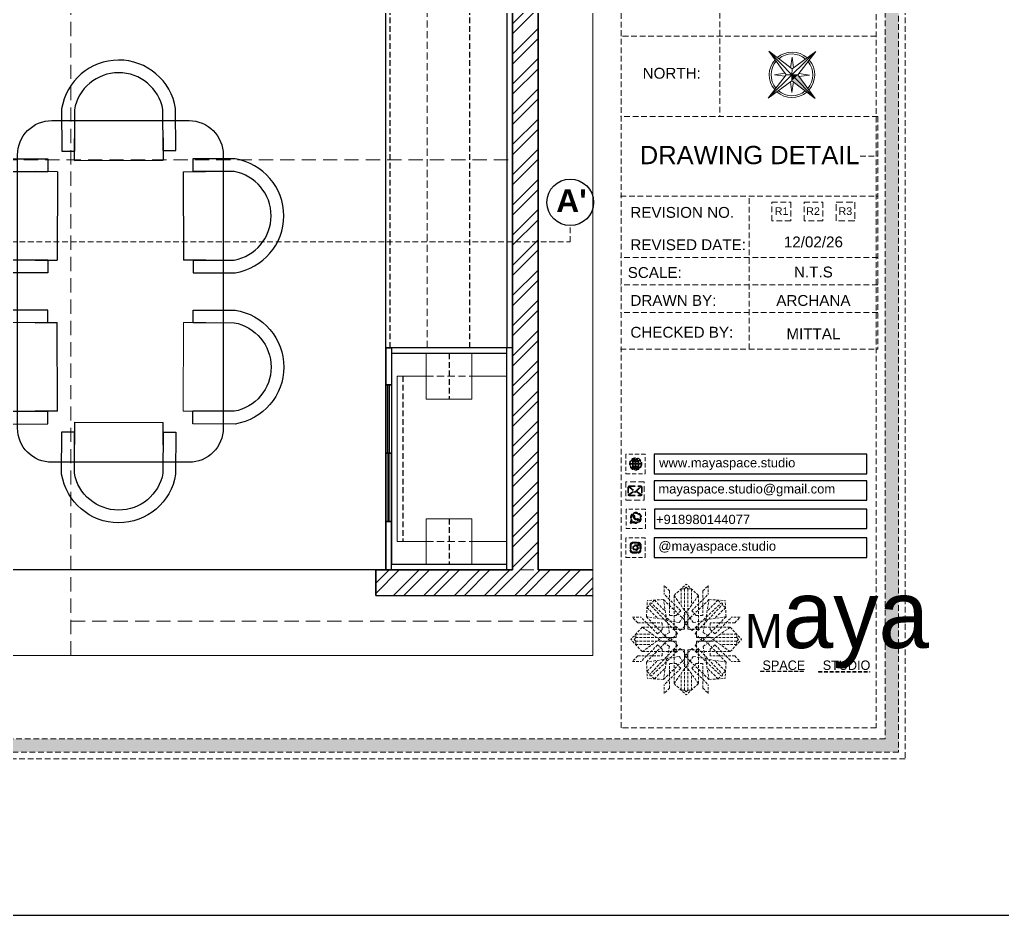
# Model space of a CAD drawing. Header units: millimetres. Extents: x 56222 to 3066687, y -650199 to -121287.
# Drawn here: x 140465.6 to 140638.1, y -185767.3 to -185610 of the extents above; entities that cross this region are included whole.
import ezdxf
from ezdxf.enums import TextEntityAlignment as Align

# ---------------------------------------------------------------- set-up
doc = ezdxf.new("R2010")
doc.units = ezdxf.units.MM
doc.header["$MEASUREMENT"] = 0
for name, pattern in [('DASHED', [0.75, 0.5, -0.25]), ('DASHED2', [0.375, 0.25, -0.125]), ('DASHEDX2', [1.5, 1, -0.5]), ('HIDDEN', [0.375, 0.25, -0.125])]:
    doc.linetypes.add(name, pattern=pattern)
doc.layers.add('AR HATCH-7', color=7, linetype='Continuous')
doc.layers.add('str coll', color=6, linetype='Continuous')
for name, color, linetype, lineweight in [('DIM.', 250, 'Continuous', 13), ('Dimension', 10, 'DASHEDX2', 20), ('el', 7, 'Continuous', 20), ('FALSE CEILING', 6, 'Continuous', 30), ('FIRST FLOOR ( DW_RAIL )', 7, 'Continuous', 9), ('FURNITURE', 32, 'Continuous', 9), ('furniture dimensions', 1, 'DASHED', 0), ('FURNITURE-1', 252, 'Continuous', 13), ('GROUND FLOOR', 7, 'Continuous', 9), ('Labelling', 1, 'Continuous', 25), ('NAME PLATE', 7, 'Continuous', 25), ('title block', 7, 'Continuous', 9), ('XX~SLAB ( BEAM )~ ( DIM )', 7, 'Continuous', 9)]:
    doc.layers.add(name, color=color, linetype=linetype, lineweight=lineweight)
doc.layers.add('hatch', color=250, linetype='Continuous', lineweight=9, transparency=0.5)
doc.styles.add('Arial', font='arial.ttf')
doc.styles.get("Standard").update_dxf_attribs({"font": 'arial.ttf', "height": 6})
pattern_1 = [(45, (254.66, -1505.271), (-2.65165043, 2.65165043), []), (45, (256.4277, -1505.271), (-2.65165043, 2.65165043), [])]

# ---------------------------------------------------------------- blocks, each defined once
blk = doc.blocks.new('FSFSF')
at = {"color": 42, "lineweight": 5, "true_color": 0xe0ac11}
for p, q in [((28600.03, 143.51), (28600.03, 140.16)), ((28602.15, 141.41), (28600.03, 143.51)), ((28602.15, 141.41), (28602.15, 131.95)), ((28603.86, 139.69), (28608.58, 144.08)), ((28607.9, 142.22), (28606.58, 142.22)), ((28606.58, 142.22), (28606.58, 135.84)), ((28607.9, 142.22), (28608.58, 142.85)), ((28607.9, 142.22), (28607.9, 126.58)), ((28613.31, 139.69), (28608.58, 144.08)), ((28609.27, 142.22), (28608.59, 142.85)), ((28609.27, 142.22), (28609.27, 126.58)), ((28609.27, 142.22), (28610.59, 142.22)), ((28610.59, 142.22), (28610.59, 135.84)), ((28615.02, 141.41), (28617.14, 143.51)), ((28615.02, 141.41), (28615.02, 131.95)), ((28617.14, 143.51), (28617.14, 140.16)), ((28593.19, 131.45), (28593.54, 137.71)), ((28599.8, 138.06), (28593.54, 137.71)), ((28596.24, 137.86), (28595.12, 136.69)), ((28596.24, 137.86), (28600.47, 133.65)), ((28601.03, 130), (28599.8, 138.06)), ((28599.8, 138.05), (28608.58, 129.56)), ((28606.47, 133.76), (28600.03, 140.16)), ((28603.86, 126.58), (28603.86, 139.69)), ((28603.86, 139.69), (28608.58, 133.02)), ((28613.31, 139.69), (28608.59, 133.02)), ((28617.37, 138.05), (28608.59, 129.56)), ((28610.7, 133.76), (28617.14, 140.16)), ((28613.31, 126.58), (28613.31, 139.69)), ((28616.14, 130), (28617.37, 138.06)), ((28620.93, 137.86), (28616.7, 133.65)), ((28617.37, 138.06), (28623.63, 137.71)), ((28620.93, 137.86), (28622.05, 136.69)), ((28624, 131.45), (28623.65, 137.71)), ((28593.39, 135), (28594.56, 136.12)), ((28593.39, 135), (28597.6, 130.78)), ((28595.12, 136.69), (28594.53, 136.69)), ((28594.56, 136.12), (28594.56, 136.71)), ((28605.17, 124.98), (28594.56, 136.12)), ((28606.27, 126.08), (28595.12, 136.69)), ((28606.47, 133.76), (28604.75, 131.95)), ((28610.7, 133.76), (28612.42, 131.95)), ((28610.9, 126.08), (28622.05, 136.69)), ((28612.02, 124.98), (28622.62, 136.12)), ((28623.8, 135), (28619.59, 130.78)), ((28622.05, 136.69), (28622.64, 136.69)), ((28622.62, 136.12), (28622.62, 136.71)), ((28623.8, 135), (28622.62, 136.12)), ((28587.73, 131.22), (28591.08, 131.22)), ((28589.84, 129.1), (28587.73, 131.22)), ((28597.49, 124.78), (28591.08, 131.22)), ((28593.19, 131.45), (28601.69, 122.67)), ((28601.25, 130.22), (28593.19, 131.45)), ((28605.86, 129.18), (28601.03, 130)), ((28602.07, 125.39), (28601.25, 130.22)), ((28604.75, 131.95), (28602.15, 131.95)), ((28605.86, 129.18), (28608.58, 133.02)), ((28607.9, 128.92), (28608.58, 129.56)), ((28611.31, 129.18), (28608.59, 133.02)), ((28609.27, 128.92), (28608.59, 129.56)), ((28611.31, 129.18), (28616.14, 130)), ((28612.42, 131.95), (28615.02, 131.95)), ((28615.12, 125.39), (28615.94, 130.22)), ((28623.99, 131.45), (28615.5, 122.67)), ((28615.94, 130.22), (28624, 131.45)), ((28619.7, 124.78), (28626.1, 131.22)), ((28629.45, 131.22), (28626.1, 131.22)), ((28627.34, 129.1), (28629.45, 131.22)), ((28591.56, 127.39), (28587.17, 122.66)), ((28589.84, 129.1), (28599.29, 129.1)), ((28604.66, 127.39), (28591.56, 127.39)), ((28591.56, 127.39), (28598.23, 122.67)), ((28597.49, 124.78), (28599.29, 126.5)), ((28599.29, 126.5), (28599.29, 129.1)), ((28603.68, 126.54), (28603.68, 127.39)), ((28604.66, 126.54), (28603.68, 126.54)), ((28604.71, 127.57), (28603.86, 127.57)), ((28607.9, 126.58), (28603.86, 126.58)), ((28604.66, 123.35), (28604.66, 127.39)), ((28604.7, 126.58), (28604.71, 127.57)), ((28606.27, 126.08), (28608.58, 128.27)), ((28607.9, 128.92), (28608.58, 128.27)), ((28609.27, 128.92), (28608.59, 128.27)), ((28610.9, 126.08), (28608.59, 128.27)), ((28609.27, 126.58), (28613.31, 126.58)), ((28612.46, 126.58), (28612.46, 127.57)), ((28612.46, 127.57), (28613.31, 127.57)), ((28612.52, 123.35), (28612.52, 127.39)), ((28612.52, 127.39), (28625.63, 127.39)), ((28612.52, 126.54), (28613.51, 126.54)), ((28613.51, 126.54), (28613.51, 127.39)), ((28627.34, 129.1), (28617.89, 129.1)), ((28617.89, 126.5), (28617.89, 129.1)), ((28619.7, 124.78), (28617.89, 126.5)), ((28625.63, 127.39), (28618.96, 122.67)), ((28625.63, 127.39), (28630.02, 122.66)), ((28591.56, 117.94), (28587.17, 122.66)), ((28589.03, 123.35), (28588.4, 122.67)), ((28589.03, 121.98), (28588.4, 122.65)), ((28589.03, 123.35), (28589.03, 124.67)), ((28589.03, 124.67), (28595.4, 124.67)), ((28589.03, 123.35), (28604.66, 123.35)), ((28589.03, 121.98), (28604.66, 121.98)), ((28589.03, 121.98), (28589.03, 120.66)), ((28591.56, 117.94), (28598.23, 122.65)), ((28593.19, 113.88), (28601.69, 122.65)), ((28602.07, 125.39), (28598.23, 122.67)), ((28602.07, 119.94), (28598.23, 122.65)), ((28602.33, 123.35), (28601.69, 122.67)), ((28602.33, 121.98), (28601.69, 122.65)), ((28602.33, 123.35), (28602.97, 122.67)), ((28602.33, 121.98), (28602.97, 122.65)), ((28605.17, 124.98), (28602.97, 122.67)), ((28605.17, 120.35), (28602.97, 122.65)), ((28604.66, 121.98), (28604.66, 117.94)), ((28612.02, 124.98), (28614.21, 122.67)), ((28612.02, 120.35), (28614.21, 122.65)), ((28628.16, 123.35), (28612.52, 123.35)), ((28612.52, 121.98), (28612.52, 117.94)), ((28628.16, 121.98), (28612.52, 121.98)), ((28614.85, 123.35), (28614.21, 122.67)), ((28614.85, 121.98), (28614.21, 122.65)), ((28614.85, 123.35), (28615.5, 122.67)), ((28614.85, 121.98), (28615.5, 122.65)), ((28615.12, 125.39), (28618.96, 122.67)), ((28615.12, 119.94), (28618.96, 122.65)), ((28623.99, 113.88), (28615.5, 122.65)), ((28625.63, 117.94), (28618.96, 122.65)), ((28628.16, 124.67), (28621.78, 124.67)), ((28625.63, 117.94), (28630.02, 122.66)), ((28628.16, 123.35), (28628.16, 124.67)), ((28628.16, 123.35), (28628.78, 122.67)), ((28628.16, 121.98), (28628.78, 122.65)), ((28628.16, 121.98), (28628.16, 120.66)), ((28589.03, 120.66), (28595.4, 120.66)), ((28597.49, 120.54), (28591.08, 114.11)), ((28604.66, 117.94), (28591.56, 117.94)), ((28605.17, 120.35), (28594.56, 109.2)), ((28606.27, 119.15), (28595.12, 108.54)), ((28597.49, 120.54), (28599.29, 118.83)), ((28599.29, 118.83), (28599.29, 116.23)), ((28602.07, 119.94), (28601.25, 115.1)), ((28604.66, 118.78), (28603.68, 118.78)), ((28603.68, 118.78), (28603.68, 117.94)), ((28607.9, 118.65), (28603.86, 118.65)), ((28603.86, 118.65), (28603.86, 105.54)), ((28604.7, 118.65), (28604.71, 117.66)), ((28606.27, 119.15), (28608.58, 116.96)), ((28607.9, 103.01), (28607.9, 118.65)), ((28610.9, 119.15), (28608.59, 116.96)), ((28609.27, 118.65), (28613.31, 118.65)), ((28609.27, 103.01), (28609.27, 118.65)), ((28610.9, 119.15), (28622.05, 108.54)), ((28612.02, 120.35), (28622.62, 109.2)), ((28612.46, 118.65), (28612.46, 117.66)), ((28612.52, 118.78), (28613.51, 118.78)), ((28612.52, 117.94), (28625.63, 117.94)), ((28613.31, 118.65), (28613.31, 105.54)), ((28613.51, 118.78), (28613.51, 117.94)), ((28615.12, 119.94), (28615.94, 115.1)), ((28619.7, 120.54), (28617.89, 118.83)), ((28617.89, 118.83), (28617.89, 116.23)), ((28619.7, 120.54), (28626.1, 114.11)), ((28628.16, 120.66), (28621.78, 120.66)), ((28589.84, 116.23), (28587.73, 114.11)), ((28589.84, 116.23), (28599.29, 116.23)), ((28601.25, 115.1), (28593.19, 113.87)), ((28593.39, 110.32), (28597.6, 114.55)), ((28599.8, 107.17), (28608.58, 115.67)), ((28601.03, 115.23), (28599.8, 107.17)), ((28605.86, 116.05), (28601.03, 115.23)), ((28604.71, 117.66), (28603.86, 117.66)), ((28605.86, 116.05), (28608.58, 112.21)), ((28607.9, 116.31), (28608.58, 116.96)), ((28607.9, 116.31), (28608.58, 115.67)), ((28609.27, 116.31), (28608.59, 116.96)), ((28609.27, 116.31), (28608.59, 115.67)), ((28611.31, 116.05), (28608.59, 112.21)), ((28617.37, 107.17), (28608.59, 115.67)), ((28611.31, 116.05), (28616.14, 115.23)), ((28612.46, 117.66), (28613.31, 117.66)), ((28615.94, 115.1), (28624, 113.87)), ((28616.14, 115.23), (28617.37, 107.17)), ((28627.34, 116.23), (28617.89, 116.23)), ((28623.8, 110.32), (28619.59, 114.55)), ((28627.34, 116.23), (28629.45, 114.11)), ((28587.73, 114.11), (28591.08, 114.11)), ((28593.19, 113.87), (28593.54, 107.62)), ((28593.39, 110.32), (28594.56, 109.2)), ((28596.24, 107.37), (28600.47, 111.58)), ((28606.47, 111.47), (28600.03, 105.07)), ((28602.15, 103.82), (28602.15, 113.27)), ((28604.75, 113.27), (28602.15, 113.27)), ((28603.86, 105.54), (28608.58, 112.21)), ((28606.47, 111.47), (28604.75, 113.27)), ((28613.31, 105.54), (28608.59, 112.21)), ((28610.7, 111.47), (28612.42, 113.27)), ((28610.7, 111.47), (28617.14, 105.07)), ((28612.42, 113.27), (28615.02, 113.27)), ((28615.02, 103.82), (28615.02, 113.27)), ((28620.93, 107.37), (28616.7, 111.58)), ((28623.8, 110.32), (28622.62, 109.2)), ((28624, 113.87), (28623.65, 107.62)), ((28629.45, 114.11), (28626.1, 114.11)), ((28599.8, 107.17), (28593.54, 107.52)), ((28595.12, 108.54), (28594.53, 108.54)), ((28594.56, 109.2), (28594.56, 108.61)), ((28596.24, 107.37), (28595.12, 108.54)), ((28606.58, 103.01), (28606.58, 109.38)), ((28610.59, 103.01), (28610.59, 109.38)), ((28617.37, 107.17), (28623.63, 107.52)), ((28620.93, 107.37), (28622.05, 108.54)), ((28622.05, 108.54), (28622.64, 108.54)), ((28622.62, 109.2), (28622.62, 108.61)), ((28600.03, 101.71), (28600.03, 105.07)), ((28602.15, 103.82), (28600.03, 101.71)), ((28603.86, 105.54), (28608.58, 101.15)), ((28607.9, 103.01), (28606.58, 103.01)), ((28607.9, 103.01), (28608.58, 102.38)), ((28613.31, 105.54), (28608.58, 101.15)), ((28609.27, 103.01), (28608.59, 102.38)), ((28609.27, 103.01), (28610.59, 103.01)), ((28615.02, 103.82), (28617.14, 101.71)), ((28617.14, 101.71), (28617.14, 105.07))]:
    blk.add_line(p, q, dxfattribs=at)
blk = doc.blocks.new('hgwg')
at = {"layer": 'Dimension', "true_color": 0xd39e00}
h = blk.add_hatch(color=42, dxfattribs=at)
h.dxf.hatch_style = 1
h.paths.add_polyline_path([(27505.71, 45.05), (27494.27, 45.05), (27494.27, 44.9), (27505.71, 44.9)])
h = blk.add_hatch(color=42, dxfattribs=at)
h.dxf.hatch_style = 1
h.paths.add_polyline_path([(27523.3, 44.9), (27509.68, 44.9), (27509.68, 44.75), (27523.3, 44.75)])
at = {"layer": 'Dimension', "color": 42, "true_color": 0xd39e00}
for p, q in [((27494.27, 45.05), (27505.71, 45.05)), ((27494.27, 44.9), (27494.27, 45.05)), ((27494.27, 44.9), (27505.71, 44.9)), ((27505.71, 45.05), (27505.71, 44.9)), ((27509.68, 44.9), (27523.3, 44.9)), ((27509.68, 44.9), (27509.68, 44.75)), ((27509.68, 44.75), (27523.3, 44.75)), ((27523.3, 44.75), (27523.3, 44.9))]:
    blk.add_line(p, q, dxfattribs=at)
at = {"layer": 'Dimension', "color": 42, "true_color": 0xd39e00, "attachment_point": 1}
for s, width, insert, char_height in [('{\\fCinzel|b0|i0|c0|p2;\\H1.5x;M\\fAmsterdam One|b0|i0|c0|p2;\\H2x;aya}', 85.3277, (27490.17, 69.17), 6), ('{\\fCinzel|b0|i0|c0|p0;SPACE     STUDIO}', 66.129, (27494.83, 47.86), 2.5)]:
    blk.add_mtext_dynamic_manual_height_columns(s, width=width, gutter_width=30, heights=[0], dxfattribs=dict(at, insert=insert, char_height=char_height))
blk = doc.blocks.new('aggerg')
at = {"layer": 'Dimension', "color": 42, "true_color": 0xd39e00}
blk.add_lwpolyline([(-1.41, 1.41), (1.41, 1.41), (1.41, -1.41), (-1.41, -1.41)], close=True, dxfattribs=at)
at = {"layer": 'NAME PLATE', "lineweight": 0, "insert": (-0.03, 0.62), "char_height": 1.151, "width": 2.2458, "attachment_point": 2, "style": 'Arial'}
blk.add_mtext('R3', dxfattribs=at)
blk = doc.blocks.new('QEGW4TG')
at = {"layer": 'Dimension', "true_color": 0x000000}
h = blk.add_hatch(color=18, dxfattribs=at)
h.dxf.hatch_style = 1
h.paths.add_polyline_path([(2.69, 1.93, 0.170513), (2.95, 1.97, 0.190337), (3.11, 2.18, 0.316231), (3.07, 2.28), (2.79, 2.37, 0.273721), (2.69, 2.34, 0.040749), (2.63, 2.27, -0.441282), (2.53, 2.25, -0.11828), (2.06, 2.64, -0.441282), (2.07, 2.74, 0.040749), (2.13, 2.81, 0.290083), (2.14, 2.92), (2.01, 3.18, 0.316231), (1.91, 3.2, 0.190337), (1.73, 3, 0.170513), (1.72, 2.74, 0.252784)], flags=0)
h.paths.add_polyline_path([(1.19, 1.98), (1.03, 1.3, 0.550912), (1.11, 1.23), (1.75, 1.39, 6.344125)])
h.paths.add_polyline_path([(1.81, 1.7), (1.4, 1.6), (1.5, 2.03, -9.071339)], flags=16)
h.paths.add_polyline_path([(3.11, 2.16, -0.17811), (2.95, 1.97, -0.170513), (2.69, 1.93, -0.252784), (1.72, 2.74, -0.170513), (1.73, 3, -0.17811), (1.89, 3.19, -0.370089), (2.01, 3.18), (2.14, 2.92, -0.307185), (2.13, 2.8, -0.041087), (2.06, 2.73, 0.321676), (2.05, 2.65, 0.126524), (2.55, 2.24, 0.312216), (2.62, 2.26, -0.041087), (2.68, 2.34, -0.290673), (2.79, 2.37), (3.07, 2.28, -0.370089)], flags=0)
h = blk.add_hatch(color=18, dxfattribs=at)
h.dxf.hatch_style = 1
h.paths.add_polyline_path([(2.79, 2.37, 0.273721), (2.69, 2.34, 0.040749), (2.63, 2.27, -0.441282), (2.53, 2.25, -0.11828), (2.06, 2.64, -0.441282), (2.07, 2.74, 0.040749), (2.13, 2.81, 0.290083), (2.14, 2.92), (2.01, 3.18, 0.316231), (1.91, 3.2, 0.190337), (1.73, 3, 0.170513), (1.72, 2.74, 0.252784), (2.69, 1.93, 0.170513), (2.95, 1.97, 0.190337), (3.11, 2.18, 0.316231), (3.07, 2.28)])
for p, q in [((2.01, 3.18), (2.14, 2.92)), ((1.19, 1.98), (1.03, 1.3)), ((1.1, 1.23), (1.75, 1.39)), ((1.5, 2.03), (1.4, 1.6)), ((1.4, 1.6), (1.81, 1.7)), ((3.07, 2.28), (2.8, 2.36))]:
    blk.add_line(p, q)
blk.add_lwpolyline([(0, 0), (4.68, 0), (4.68, 4.68), (0, 4.68)], close=True)
for centre, radius, start, end in [((2.39, 2.56), 1.34, 241.4727, 205.6422), ((2.39, 2.56), 1.04, 235.9962, 210.8333), ((2.09, 2.87), 0.39, 159.7007, 198.4072), ((2.96, 3.23), 1.33, 201.4218, 258.1669), ((2.07, 2.87), 0.364, 118.9685, 159.3648), ((1.94, 3.12), 0.0896, 41.8985, 123.1344), ((2.11, 2.68), 0.066, 135.9932, 224.8892), ((1.67, 3.16), 0.586, 312.4617, 321.8728), ((3.12, 3.42), 1.31, 216.5455, 243.5279), ((2.05, 2.87), 0.104, 320.3924, 28.6971), ((2.76, 2.27), 0.104, 70.4402, 138.745), ((1.09, 1.29), 0.0598, 164.8483, 282.1458), ((2.57, 2.3), 0.066, 234.2482, 323.1441), ((3.11, 1.94), 0.586, 137.2645, 146.6756), ((2.75, 2.31), 0.39, 260.7301, 299.4366), ((2.76, 2.29), 0.364, 299.7725, 340.1688), ((3.03, 2.2), 0.0896, 336.0029, 57.2388)]:
    blk.add_arc(centre, radius, start, end)
blk = doc.blocks.new('ASGERG')
at = {"layer": 'Dimension', "true_color": 0x000000}
h = blk.add_hatch(color=18, dxfattribs=at)
h.dxf.hatch_style = 1
h.paths.add_polyline_path([(0.99, 1.7, 0.353872), (1.69, 1.03), (2.96, 1.03, 0.353872), (3.66, 1.7), (3.66, 2.99, 0.353872), (2.96, 3.67), (1.69, 3.67, 0.353872), (0.99, 2.99)])
h.paths.add_polyline_path([(1.27, 2.97, -0.353872), (1.72, 3.4), (2.94, 3.4, -0.353872), (3.38, 2.97), (3.38, 1.72, -0.353872), (2.94, 1.3), (1.72, 1.3, -0.353872), (1.27, 1.72)], flags=16)
h.paths.add_polyline_path([(3.02, 2.35, -1), (1.64, 2.35, -1)], flags=0)
h.paths.add_polyline_path([(2.74, 2.35, -1), (1.92, 2.35, -1)], flags=0)
h.paths.add_polyline_path([(2.86, 3.02, -1), (3.19, 3.02, -1)], flags=0)
h.paths.add_polyline_path([(1.64, 2.35, 1), (3.02, 2.35, 1)], flags=0)
h = blk.add_hatch(color=18, dxfattribs=at)
h.dxf.hatch_style = 1
h.paths.add_polyline_path([(1.64, 2.35, 1), (3.02, 2.35, 1)])
h.paths.add_polyline_path([(2.74, 2.35, -1), (1.92, 2.35, -1)], flags=16)
h = blk.add_hatch(color=18, dxfattribs=at)
h.dxf.hatch_style = 1
h.paths.add_polyline_path([(3.19, 3.02, 1), (2.86, 3.02, 1)])
for p, q in [((0.99, 2.99), (0.99, 1.7)), ((1.27, 2.97), (1.27, 1.72)), ((1.69, 3.67), (2.96, 3.67)), ((2.94, 3.4), (1.72, 3.4)), ((3.38, 2.97), (3.38, 1.72)), ((3.66, 2.99), (3.66, 1.7)), ((1.69, 1.03), (2.96, 1.03)), ((2.94, 1.3), (1.72, 1.3))]:
    blk.add_line(p, q)
blk.add_lwpolyline([(0, 0), (4.68, 0), (4.68, 4.68), (0, 4.68)], close=True)
for centre, radius in [((2.33, 2.35), 0.694), ((2.33, 2.35), 0.414), ((3.02, 3.02), 0.168)]:
    blk.add_circle(centre, radius)
for centre, radius, start, end in [((1.76, 2.89), 0.778, 94.8631, 172.8127), ((1.76, 2.91), 0.491, 94.8631, 172.8127), ((2.9, 2.91), 0.491, 7.1873, 85.1369), ((2.89, 2.89), 0.778, 7.1873, 85.1369), ((1.76, 1.8), 0.778, 187.1873, 265.1369), ((1.76, 1.78), 0.491, 187.1873, 265.1369), ((2.9, 1.78), 0.491, 274.8631, 352.8127), ((2.89, 1.8), 0.778, 274.8631, 352.8127)]:
    blk.add_arc(centre, radius, start, end)
blk = doc.blocks.new('DTGWEGEARG')
at = {"layer": 'Dimension', "true_color": 0x000000}
h = blk.add_hatch(color=18, dxfattribs=at)
h.dxf.hatch_style = 1
h.paths.add_polyline_path([(3.83, 2.34, 1), (0.85, 2.34, 1)])
h.paths.add_polyline_path([(2.51, 1.01, 0.105795), (2.96, 1.58, -0.055205), (3.3, 1.41, -0.169822)], flags=16)
h.paths.add_polyline_path([(2.41, 1.12), (2.41, 1.69, -0.058279), (2.81, 1.63, -0.103353)], flags=16)
h.paths.add_polyline_path([(2.26, 1.13, -0.101741), (1.87, 1.63, -0.057171), (2.26, 1.69)], flags=16)
h.paths.add_polyline_path([(2.17, 1.01, -0.169822), (1.38, 1.41, -0.055205), (1.72, 1.58, 0.105795)], flags=16)
h.paths.add_polyline_path([(3.02, 1.72, 0.081336), (3.13, 2.27), (3.68, 2.27, -0.152069), (3.4, 1.52, 0.05687)], flags=16)
h.paths.add_polyline_path([(2.87, 1.77, 0.061945), (2.41, 1.84), (2.41, 2.27), (2.98, 2.27, -0.081344)], flags=16)
h.paths.add_polyline_path([(2.26, 1.84, 0.060923), (1.8, 1.77, -0.081344), (1.7, 2.27), (2.26, 2.27)], flags=16)
h.paths.add_polyline_path([(1.66, 1.72, 0.05687), (1.28, 1.52, -0.152069), (1, 2.27), (1.55, 2.27, 0.081336)], flags=16)
h.paths.add_polyline_path([(2.41, 2.42), (2.41, 2.83, 0.061945), (2.87, 2.91, -0.080009), (2.98, 2.42)], flags=16)
h.paths.add_polyline_path([(3.13, 2.42, 0.080116), (3.02, 2.96, 0.05687), (3.4, 3.16, 0.028258), (3.3, 3.27, -0.055205), (2.96, 3.1, 0.105795), (2.51, 3.67, -0.36029), (3.68, 2.42)], flags=16)
h.paths.add_polyline_path([(2.26, 2.42), (1.7, 2.42, -0.080009), (1.8, 2.91, 0.060923), (2.26, 2.84)], flags=16)
h.paths.add_polyline_path([(1.55, 2.42), (1, 2.42, -0.150466), (1.28, 3.16, 0.05687), (1.66, 2.96, 0.080116)], flags=16)
h.paths.add_polyline_path([(2.41, 2.98), (2.41, 3.56, -0.103353), (2.81, 3.05, -0.058279)], flags=16)
h.paths.add_polyline_path([(2.26, 2.99, -0.057171), (1.87, 3.05, -0.101741), (2.26, 3.55)], flags=16)
h.paths.add_polyline_path([(1.72, 3.1, -0.055205), (1.38, 3.27, -0.169822), (2.17, 3.67, 0.105795)], flags=16)
blk.add_lwpolyline([(0, 0), (4.68, 0), (4.68, 4.68), (0, 4.68)], close=True)
at = {"layer": 'Dimension', "color": 18, "true_color": 0x000000}
for p, q in [((1, 2.42), (1.55, 2.42)), ((1.7, 2.42), (2.26, 2.42)), ((2.26, 3.55), (2.26, 2.99)), ((2.26, 2.84), (2.26, 2.42)), ((2.41, 3.56), (2.41, 2.98)), ((2.41, 2.83), (2.41, 2.42)), ((2.41, 2.42), (2.98, 2.42)), ((3.13, 2.42), (3.68, 2.42)), ((1, 2.27), (1.55, 2.27)), ((1.7, 2.27), (2.26, 2.27)), ((2.26, 2.27), (2.26, 1.84)), ((2.26, 1.69), (2.26, 1.13)), ((2.41, 2.27), (2.98, 2.27)), ((2.41, 2.27), (2.41, 1.84)), ((2.41, 1.69), (2.41, 1.12)), ((3.13, 2.27), (3.68, 2.27))]:
    blk.add_line(p, q, dxfattribs=at)
blk.add_circle((2.34, 2.34), 1.49, dxfattribs=at)
for centre, radius, start, end in [((2.34, 2.34), 1.34, 142.3819, 176.6093), ((2.34, 4.74), 1.9, 236.1399, 249.1595), ((2.34, 2.34), 1.34, 97.3549, 135.9073), ((2.34, 4.74), 1.75, 236.7417, 249.3811), ((3.28, 2.34), 1.73, 159.0567, 177.3789), ((3.28, 2.34), 1.58, 158.8325, 177.1302), ((3.28, 2.34), 1.73, 129.9301, 154.0867), ((2.34, 4.74), 1.9, 253.6799, 267.6253), ((3.28, 2.34), 1.58, 130.1073, 153.3446), ((2.34, 4.74), 1.75, 254.3336, 267.422), ((1.4, 2.34), 1.58, 26.6554, 50.2584), ((2.34, 4.74), 1.75, 272.3248, 285.6664), ((2.34, 4.74), 1.9, 272.1415, 286.3201), ((2.34, 2.34), 1.34, 3.3907, 82.6451), ((1.4, 2.34), 1.73, 25.9133, 50.0699), ((1.4, 2.34), 1.58, 2.8698, 21.1675), ((2.34, 4.74), 1.75, 290.6189, 303.2583), ((2.34, 4.74), 1.9, 290.8405, 303.8601), ((1.4, 2.34), 1.73, 2.6211, 20.9433), ((2.34, 2.34), 1.34, 183.0315, 217.6181), ((2.34, -0.06), 1.9, 110.8405, 123.8601), ((2.34, -0.06), 1.75, 110.6189, 123.2583), ((2.34, 2.34), 1.34, 224.0927, 262.6451), ((3.28, 2.34), 1.73, 182.3435, 200.9433), ((3.28, 2.34), 1.58, 182.5658, 201.1675), ((3.28, 2.34), 1.73, 205.9133, 230.0699), ((2.34, -0.06), 1.9, 92.3747, 106.3201), ((2.34, -0.06), 1.75, 92.578, 105.6664), ((3.28, 2.34), 1.58, 206.6554, 229.8927), ((2.34, -0.06), 1.9, 73.6799, 87.8585), ((2.34, -0.06), 1.75, 74.3336, 87.6752), ((1.4, 2.34), 1.58, 309.7416, 333.3446), ((1.4, 2.34), 1.73, 309.9301, 334.0867), ((2.34, 2.34), 1.34, 277.3549, 315.9073), ((1.4, 2.34), 1.58, 338.8325, 357.4342), ((2.34, -0.06), 1.75, 56.7417, 69.3811), ((1.4, 2.34), 1.73, 339.0567, 357.6565), ((2.34, -0.06), 1.9, 56.1399, 69.1595), ((2.34, 2.34), 1.34, 322.3819, 356.9685)]:
    blk.add_arc(centre, radius, start, end, dxfattribs=at)
blk = doc.blocks.new('4t')
at = {"transparency": 33554607}
h = blk.add_hatch(color=1, dxfattribs=at)
h.dxf.hatch_style = 1
h.paths.add_polyline_path([(45531.33, -35822.29), (45529.23, -35821.83), (45528.09, -35837.01)])
h = blk.add_hatch(color=1, dxfattribs=at)
h.dxf.hatch_style = 1
h.paths.add_polyline_path([(45533.44, -35822.75), (45531.33, -35822.29), (45528.09, -35837.01)])
h = blk.add_hatch(color=1, dxfattribs=at)
h.dxf.hatch_style = 1
h.paths.add_polyline_path([(45531.8, -35820.19), (45529.23, -35821.83), (45531.33, -35822.29)])
h = blk.add_hatch(color=1, dxfattribs=at)
h.dxf.hatch_style = 1
h.paths.add_polyline_path([(45531.8, -35820.19), (45531.33, -35822.29), (45533.44, -35822.75)])
at = {"layer": 'title block', "color": 7, "lineweight": 9}
for p, q in [((45535.51, -35803.37), (45530.16, -35817.62)), ((45535.51, -35803.37), (45531.8, -35820.19)), ((45534.36, -35818.55), (45535.51, -35803.37)), ((45530.5, -35816.7), (45526.88, -35812.49)), ((45526.88, -35812.49), (45529.18, -35817.55)), ((45530.16, -35817.62), (45514.98, -35816.48)), ((45514.98, -35816.48), (45529.23, -35821.83)), ((45514.98, -35816.48), (45531.8, -35820.19)), ((45531.8, -35820.19), (45530.16, -35817.62)), ((45534.36, -35818.55), (45531.8, -35820.19)), ((45548.62, -35823.9), (45534.36, -35818.55)), ((45539.5, -35815.27), (45534.44, -35817.57)), ((45535.28, -35818.89), (45539.5, -35815.27)), ((45528.31, -35821.48), (45524.1, -35825.11)), ((45524.1, -35825.11), (45529.16, -35822.81)), ((45531.8, -35820.19), (45528.09, -35837.01)), ((45529.23, -35821.83), (45528.09, -35837.01)), ((45528.09, -35837.01), (45533.44, -35822.75)), ((45531.8, -35820.19), (45529.23, -35821.83)), ((45533.44, -35822.75), (45531.8, -35820.19)), ((45531.8, -35820.19), (45548.62, -35823.9)), ((45533.09, -35823.67), (45536.71, -35827.89)), ((45533.44, -35822.75), (45548.62, -35823.9)), ((45536.71, -35827.89), (45534.42, -35822.83))]:
    blk.add_line(p, q, dxfattribs=at)
for radius, start, end in [(11.79, 81.36, 163.7665), (10.83, 82.4286, 162.6979), (10.83, 352.4286, 72.6979), (11.79, 351.36, 73.7665), (11.79, 171.36, 253.7665), (10.83, 172.4286, 252.6979), (11.79, 261.36, 343.7665), (10.83, 262.4286, 342.6979)]:
    blk.add_arc((45531.8, -35820.19), radius, start, end, dxfattribs=at)
blk = doc.blocks.new('SD DSD')
at = {"layer": 'FURNITURE', "color": 9, "lineweight": 25, "true_color": 0xc7c8ca}
for p, q in [((3348486.7, -514623.32), (3348486.68, -514619.42)), ((3348502.23, -514619.34), (3348502.25, -514623.25)), ((3348486.7, -514623.32), (3348502.25, -514623.25)), ((3348483.69, -514625.26), (3348479.79, -514625.25)), ((3348483.69, -514625.26), (3348483.66, -514640.81)), ((3348505.76, -514625.26), (3348509.66, -514625.25)), ((3348505.76, -514625.26), (3348505.79, -514640.81)), ((3348479.75, -514640.8), (3348483.66, -514640.81)), ((3348509.7, -514640.8), (3348505.79, -514640.81)), ((3348479.75, -514651.77), (3348483.66, -514651.76)), ((3348483.69, -514667.31), (3348483.66, -514651.76)), ((3348483.69, -514667.31), (3348479.79, -514667.32)), ((3348486.7, -514669.25), (3348486.68, -514673.16)), ((3348486.7, -514669.25), (3348502.25, -514669.32)), ((3348502.23, -514673.23), (3348502.25, -514669.32))]:
    blk.add_line(p, q, dxfattribs=at)
at = {"layer": 'FURNITURE', "color": 9, "true_color": 0xc7c8ca}
for p, q in [((3348505.76, -514667.31), (3348505.79, -514651.76)), ((3348509.7, -514651.77), (3348505.79, -514651.76)), ((3348505.76, -514667.31), (3348509.66, -514667.32))]:
    blk.add_line(p, q, dxfattribs=at)
at = {"layer": 'FURNITURE', "color": 9, "lineweight": 25, "true_color": 0xc7c8ca, "flags": 128}
for points in [[(3348502.23, -514621.56), (3348504.46, -514621.55), (3348504.42, -514614.17, 0.853613), (3348484.42, -514614.22), (3348484.46, -514621.65), (3348486.68, -514621.64)], [(3348502.22, -514619.34), (3348502.23, -514621.56), (3348502.2, -514614.36, 0.835758), (3348486.65, -514614.39), (3348486.67, -514619.42), (3348486.68, -514621.64)], [(3348481.97, -514640.8), (3348481.97, -514643.02), (3348474.58, -514643.01, -0.853613), (3348474.58, -514623.01), (3348482.01, -514623.02), (3348482.01, -514625.25)], [(3348507.48, -514640.8), (3348507.48, -514643.02), (3348514.87, -514643.01, 0.853613), (3348514.87, -514623.01), (3348507.44, -514623.02), (3348507.44, -514625.25)], [(3348479.75, -514640.79), (3348481.97, -514640.8), (3348474.77, -514640.78, -0.835758), (3348474.76, -514625.23), (3348479.79, -514625.24), (3348482.01, -514625.25)], [(3348509.7, -514640.79), (3348507.48, -514640.8), (3348514.68, -514640.78, 0.835758), (3348514.69, -514625.23), (3348509.66, -514625.24), (3348507.44, -514625.25)], [(3348481.97, -514651.77), (3348481.97, -514649.55), (3348474.58, -514649.57, 0.853613), (3348474.58, -514669.57), (3348482.01, -514669.55), (3348482.01, -514667.32)], [(3348507.48, -514651.77), (3348507.48, -514649.55), (3348514.87, -514649.57, -0.853613), (3348514.87, -514669.57), (3348507.44, -514669.55), (3348507.44, -514667.32)], [(3348479.75, -514651.78), (3348481.97, -514651.77), (3348474.77, -514651.79, 0.835758), (3348474.76, -514667.34), (3348479.79, -514667.33), (3348482.01, -514667.33)], [(3348509.7, -514651.78), (3348507.48, -514651.77), (3348514.68, -514651.79, -0.835758), (3348514.69, -514667.34), (3348509.66, -514667.33), (3348507.44, -514667.33)], [(3348502.23, -514671.01), (3348504.46, -514671.02), (3348504.42, -514678.4, -0.853613), (3348484.42, -514678.36), (3348484.46, -514670.92), (3348486.68, -514670.93)], [(3348502.22, -514673.23), (3348502.23, -514671.01), (3348502.2, -514678.21, -0.835758), (3348486.65, -514678.18), (3348486.67, -514673.16), (3348486.68, -514670.93)]]:
    blk.add_lwpolyline(points, format="xyb", dxfattribs=at)
at = {"layer": 'FURNITURE', "color": 9, "lineweight": 30, "true_color": 0xc7c8ca}
blk.add_lwpolyline([(3348506.78, -514676.29), (3348482.68, -514676.29, -0.414214), (3348476.68, -514670.29), (3348476.68, -514622.29, -0.414214), (3348482.68, -514616.29), (3348506.78, -514616.29, -0.414214), (3348512.78, -514622.29), (3348512.78, -514670.29, -0.414214)], format="xyb", close=True, dxfattribs=at)

msp = doc.modelspace()

# ---------------------------------------------------------------- hatches: boundary and pattern name
at = {"layer": 'AR HATCH-7', "lineweight": 18, "true_color": 0x939598, "transparency": 33554610}
h = msp.add_hatch(dxfattribs=at)
h.set_pattern_fill('ANSI32', color=252, scale=10)
h.set_pattern_definition(pattern_1)
h.paths.add_polyline_path([(140429.61, -185568.64), (140378.11, -185568.64), (140378.11, -185577.64), (140429.61, -185577.64)])
h.paths.add_polyline_path([(140345.11, -185568.64), (140320.11, -185568.64), (140320.11, -185577.64), (140345.11, -185577.64)])
h.paths.add_polyline_path([(140320.11, -185583.64), (140311.11, -185583.64), (140311.11, -185606.14), (140320.11, -185606.14), (140320.11, -185594.14)])
h.paths.add_polyline_path([(140320.11, -185678.14), (140311.11, -185678.14), (140311.11, -185696.14), (140320.11, -185696.14)])
h.paths.add_polyline_path([(140353.12, -185660.47), (140353.12, -185650.84), (140346.64, -185650.84), (140346.64, -185660.47)], flags=9)
h.paths.add_polyline_path([(140426.34, -185702.42), (140440.22, -185702.42), (140440.22, -185690.2), (140426.34, -185690.2)], flags=9)
h.paths.add_polyline_path([(140353.33, -185703.57), (140364.16, -185703.57), (140364.16, -185696.52), (140353.33, -185696.52)], flags=9)
h.paths.add_polyline_path([(140351.76, -185677.42), (140371.57, -185677.42), (140371.57, -185665.24), (140351.76, -185665.24)], flags=9)
h.paths.add_polyline_path([(140398.81, -185654.07), (140403.93, -185654.07), (140403.93, -185646.72), (140398.81, -185646.72)], flags=9)
h.paths.add_polyline_path([(140406.53, -185646.15), (140411.64, -185646.15), (140411.64, -185638.8), (140406.53, -185638.8)], flags=9)
h.paths.add_polyline_path([(140415.16, -185654.38), (140420.55, -185654.38), (140420.55, -185647.03), (140415.16, -185647.03)], flags=9)
h.paths.add_polyline_path([(140406.39, -185662.1), (140411.77, -185662.1), (140411.77, -185654.75), (140406.39, -185654.75)], flags=9)
h.paths.add_polyline_path([(140389.67, -185685.72), (140429.02, -185685.72), (140429.02, -185670.65), (140389.67, -185670.65)], flags=9)
h.paths.add_polyline_path([(140565.95, -185594.97), (140565.95, -185585.33), (140559.47, -185585.33), (140559.47, -185594.97)], flags=9)
h.paths.add_polyline_path([(140565.91, -185619.69), (140565.91, -185607.74), (140559.44, -185607.74), (140559.44, -185619.69)], flags=9)
h.paths.add_polyline_path([(140565.91, -185641.36), (140565.91, -185629.41), (140559.44, -185629.41), (140559.44, -185641.36)], flags=9)
h.paths.add_polyline_path([(140565.91, -185663.02), (140565.91, -185651.08), (140559.44, -185651.08), (140559.44, -185663.02)], flags=9)
h.paths.add_polyline_path([(140565.91, -185691.98), (140565.91, -185682.34), (140559.44, -185682.34), (140559.44, -185691.98)], flags=9)
h.paths.add_polyline_path([(140508.47, -185663.29), (140528.28, -185663.29), (140528.28, -185651.11), (140508.47, -185651.11)], flags=9)
h.paths.add_polyline_path([(140507.69, -185691.83), (140522.62, -185691.83), (140522.62, -185684.78), (140507.69, -185684.78)], flags=9)
h = msp.add_hatch(dxfattribs=at)
h.set_pattern_fill('ANSI32', color=252, scale=10)
h.set_pattern_definition(pattern_1)
h.paths.add_polyline_path([(140566.11, -185568.64), (140474.61, -185568.64), (140474.61, -185577.64), (140548.11, -185577.64), (140566.19, -185577.64)])
h.paths.add_polyline_path([(140556.61, -185577.64), (140552.11, -185577.64), (140552.11, -185706.64), (140556.61, -185706.64)])
h.paths.add_polyline_path([(140566.19, -185706.64), (140528.11, -185706.64), (140528.11, -185711.14), (140566.19, -185711.19)])
at = {"layer": 'Dimension', "true_color": 0xd39e00}
h = msp.add_hatch(color=42, dxfattribs=at)
h.paths.add_polyline_path([(140286.94, -185504.3), (140286.94, -185738.63), (140619.86, -185738.63), (140619.86, -185504.3)])
h.paths.add_polyline_path([(140289.28, -185506.64), (140617.52, -185506.64), (140617.52, -185736.3), (140289.28, -185736.3)], flags=16)
at = {"layer": 'Dimension', "true_color": 0x000000}
h = msp.add_hatch(color=18, dxfattribs=at)
h.dxf.hatch_style = 1
h.paths.add_polyline_path([(140574.6, -185693.62, 0.414214), (140574.85, -185693.37), (140574.85, -185692.13, 0.414214), (140574.6, -185691.88), (140572.63, -185691.88, 0.414214), (140572.38, -185692.13), (140572.38, -185693.37, 0.414214), (140572.63, -185693.62)])
h.paths.add_polyline_path([(140573.8, -185692.87), (140574.71, -185693.48, -0.198912), (140574.6, -185693.52), (140572.63, -185693.52, -0.198912), (140572.52, -185693.48), (140573.43, -185692.87), (140573.62, -185693.04)], flags=16)
h.paths.add_polyline_path([(140573.62, -185692.91), (140572.61, -185691.97, -0.028783), (140572.63, -185691.97), (140574.6, -185691.97, -0.028783), (140574.62, -185691.97)], flags=16)
h.paths.add_polyline_path([(140573.87, -185692.8), (140574.71, -185692.02, -0.202482), (140574.76, -185692.13), (140574.76, -185693.37, -0.043076), (140574.76, -185693.4)], flags=16)
h.paths.add_polyline_path([(140573.37, -185692.8), (140572.48, -185693.4, -0.043076), (140572.48, -185693.37), (140572.48, -185692.13, -0.202482), (140572.52, -185692.02)], flags=16)

# ---------------------------------------------------------------- linework, layer by layer
at = {"color": 18, "true_color": 0x000000, "elevation": 0.24}
for points in [[(140577, -185689.73), (140614.3, -185689.73), (140614.3, -185686.32), (140577, -185686.32)], [(140577, -185694.38), (140614.3, -185694.38), (140614.3, -185690.98), (140577, -185690.98)], [(140577.01, -185699.35), (140614.3, -185699.35), (140614.3, -185695.94), (140577.01, -185695.94)], [(140577, -185704.43), (140614.3, -185704.43), (140614.3, -185701.02), (140577, -185701.02)]]:
    msp.add_lwpolyline(points, close=True, dxfattribs=at)
at = {"layer": 'Dimension', "color": 42, "true_color": 0xd39e00}
for p, q in [((140588.51, -185601.3, 0.24), (140588.51, -185626.98, 0.24)), ((140615.94, -185612.92, 0.24), (140571.21, -185612.92, 0.24)), ((140616.21, -185626.98, 0.24), (140571.07, -185626.98, 0.24)), ((140616.21, -185626.98, 0.24), (140616.21, -185667.87, 0.24)), ((140613.1, -185633.99, 0.24), (140616.21, -185633.99, 0.24)), ((140571.07, -185641, 0.24), (140616.21, -185641, 0.24)), ((140593.64, -185667.87, 0.24), (140593.64, -185641, 0.24)), ((140616.21, -185651.74, 0.24), (140571.07, -185651.74, 0.24)), ((140616.21, -185656.58, 0.24), (140571.07, -185656.58, 0.24)), ((140616.21, -185661.43, 0.24), (140571.07, -185661.43, 0.24)), ((140571.07, -185667.87, 0.24), (140616.21, -185667.87, 0.24))]:
    msp.add_line(p, q, dxfattribs=at)
at = {"layer": 'Dimension', "color": 18, "true_color": 0x000000}
for p, q in [((140572.38, -185692.13, 0.24), (140572.38, -185693.37, 0.24)), ((140572.48, -185692.13, 0.24), (140572.48, -185693.37, 0.24)), ((140572.48, -185693.4, 0.24), (140573.37, -185692.8, 0.24)), ((140572.52, -185692.02, 0.24), (140573.37, -185692.8, 0.24)), ((140572.61, -185691.97, 0.24), (140573.62, -185692.91, 0.24)), ((140572.63, -185691.88, 0.24), (140574.6, -185691.88, 0.24)), ((140572.63, -185691.97, 0.24), (140574.6, -185691.97, 0.24)), ((140573.62, -185692.91, 0.24), (140574.62, -185691.97, 0.24)), ((140573.87, -185692.8, 0.24), (140574.71, -185692.02, 0.24)), ((140574.76, -185693.4, 0.24), (140573.87, -185692.8, 0.24)), ((140574.76, -185692.13, 0.24), (140574.76, -185693.37, 0.24)), ((140574.85, -185692.13, 0.24), (140574.85, -185693.37, 0.24)), ((140572.52, -185693.48, 0.24), (140573.43, -185692.87, 0.24)), ((140572.63, -185693.52, 0.24), (140574.6, -185693.52, 0.24)), ((140572.63, -185693.62, 0.24), (140574.6, -185693.62, 0.24)), ((140573.43, -185692.87, 0.24), (140573.62, -185693.04, 0.24)), ((140573.62, -185693.04, 0.24), (140573.8, -185692.87, 0.24)), ((140574.71, -185693.48, 0.24), (140573.8, -185692.87, 0.24))]:
    msp.add_line(p, q, dxfattribs=at)
at = {"layer": 'Dimension', "color": 42, "true_color": 0xd39e00, "elevation": 0.24}
for points in [[(140285.78, -185503.13), (140621.03, -185503.13), (140621.03, -185739.8), (140285.78, -185739.8)], [(140286.94, -185504.3), (140619.86, -185504.3), (140619.86, -185738.63), (140286.94, -185738.63)], [(140289.28, -185506.64), (140617.52, -185506.64), (140617.52, -185736.3), (140289.28, -185736.3)], [(140571.21, -185734.37), (140571.21, -185508.56), (140615.94, -185508.56), (140615.94, -185734.37)], [(140597.63, -185642.04), (140600.93, -185642.04), (140600.93, -185645.33), (140597.63, -185645.33)], [(140603.28, -185642.04), (140606.57, -185642.04), (140606.57, -185645.33), (140603.28, -185645.33)]]:
    msp.add_lwpolyline(points, close=True, dxfattribs=at)
at = {"layer": 'Dimension', "elevation": 0.24}
msp.add_lwpolyline([(140571.99, -185694.41), (140575.24, -185694.41), (140575.24, -185691.17), (140571.99, -185691.17)], close=True, dxfattribs=at)
at = {"layer": 'Dimension', "color": 18, "true_color": 0x000000}
for centre, radius, start, end in [((140572.63, -185692.13, 0.24), 0.248, 90, 180), ((140572.63, -185692.13, 0.24), 0.155, 134.2135, 180), ((140572.63, -185692.13, 0.24), 0.155, 90, 96.5948), ((140574.6, -185692.13, 0.24), 0.248, 0, 90), ((140574.6, -185692.13, 0.24), 0.155, 83.4052, 90), ((140574.6, -185692.13, 0.24), 0.155, 0, 45.7865), ((140572.63, -185693.37, 0.24), 0.248, 180, 270), ((140572.63, -185693.37, 0.24), 0.155, 180, 189.8662), ((140572.63, -185693.37, 0.24), 0.155, 225, 270), ((140574.6, -185693.37, 0.24), 0.248, 270, 0), ((140574.6, -185693.37, 0.24), 0.155, 270, 315), ((140574.6, -185693.37, 0.24), 0.155, 350.1338, 0)]:
    msp.add_arc(centre, radius, start, end, dxfattribs=at)
at = {"layer": 'el', "color": 9, "lineweight": 30, "ltscale": 10, "true_color": 0xc7c8ca, "elevation": 0.12}
for points in [[(140530.24, -185674.13), (140530.48, -185674.13), (140530.48, -185686.13), (140530.24, -185686.13)], [(140530.24, -185698.13), (140530.48, -185698.13), (140530.48, -185686.13), (140530.24, -185686.13)]]:
    msp.add_lwpolyline(points, close=True, dxfattribs=at)
at = {"layer": 'FALSE CEILING', "color": 1, "linetype": 'DASHEDX2', "lineweight": 0, "transparency": 33554687, "elevation": 4.34}
msp.add_lwpolyline([(140302.07, -185646.35), (140302.07, -185649), (140562.24, -185649), (140562.24, -185646.17)], dxfattribs=at)
at = {"layer": 'FIRST FLOOR ( DW_RAIL )', "lineweight": 0, "elevation": 0.12}
msp.add_lwpolyline([(140297.62, -185559.74), (140566.19, -185559.74), (140566.19, -185721.66), (140297.62, -185721.66)], close=True, dxfattribs=at)
at = {"layer": 'FURNITURE', "color": 9, "lineweight": 30, "true_color": 0xc7c8ca}
for p, q in [((140529.86, -185706.64, 0.12), (140529.86, -185602.64, 0.12)), ((140551.11, -185602.64, 0.12), (140551.11, -185667.63, 0.12)), ((140552.11, -185602.64, 0.12), (140552.11, -185667.63, 0.12)), ((140552.11, -185667.63, 0.12), (140529.86, -185667.63, 0.12)), ((140529.86, -185667.63, 0.12), (140529.86, -185706.64, 0.12)), ((140529.86, -185674.13, 0.12), (140529.86, -185667.63, 0.12)), ((140529.86, -185667.63, 0.12), (140530.86, -185667.63, 0.12)), ((140530.86, -185667.63, 0.12), (140530.86, -185674.13, 0.12)), ((140551.11, -185668.63, 0.12), (140530.86, -185668.63, 0.12)), ((140530.86, -185668.63, 0.12), (140530.86, -185705.64, 0.12)), ((140551.11, -185706.64, 0.12), (140551.11, -185667.63, 0.12)), ((140552.11, -185706.64, 0.12), (140552.11, -185667.63, 0.12)), ((140530.86, -185674.13, 0.12), (140529.86, -185674.13, 0.12)), ((140529.86, -185686.13, 0.12), (140529.86, -185674.13, 0.12)), ((140529.86, -185674.13, 0.12), (140530.86, -185674.13, 0.12)), ((140530.86, -185674.13, 0.12), (140530.86, -185686.13, 0.12)), ((140530.86, -185686.13, 0.12), (140529.86, -185686.13, 0.12)), ((140530.86, -185686.13, 0.12), (140529.86, -185686.13, 0.12)), ((140529.86, -185686.13, 0.12), (140529.86, -185686.13, 0.12)), ((140529.86, -185686.13, 0.12), (140530.86, -185686.13, 0.12)), ((140530.86, -185686.13, 0.12), (140529.86, -185686.13, 0.12)), ((140529.86, -185686.13, 0.12), (140529.86, -185698.13, 0.12)), ((140530.86, -185686.13, 0.12), (140529.86, -185686.13, 0.12)), ((140529.86, -185686.13, 0.12), (140529.86, -185686.13, 0.12)), ((140529.86, -185686.13, 0.12), (140530.86, -185686.13, 0.12)), ((140530.86, -185686.13, 0.12), (140530.86, -185686.13, 0.12)), ((140530.86, -185698.13, 0.12), (140530.86, -185686.13, 0.12)), ((140530.86, -185686.13, 0.12), (140530.86, -185686.13, 0.12)), ((140530.86, -185698.13, 0.12), (140529.86, -185698.13, 0.12)), ((140529.86, -185698.13, 0.12), (140529.86, -185706.64, 0.12)), ((140529.86, -185698.13, 0.12), (140530.86, -185698.13, 0.12)), ((140530.86, -185706.64, 0.12), (140530.86, -185698.13, 0.12)), ((140530.86, -185705.64, 0.12), (140551.11, -185705.64, 0.12)), ((140529.86, -185706.64, 0.12), (140552.11, -185706.64, 0.12)), ((140529.86, -185706.64, 0.12), (140530.86, -185706.64, 0.12))]:
    msp.add_line(p, q, dxfattribs=at)
at = {"layer": 'FURNITURE', "color": 9, "linetype": 'DASHEDX2', "lineweight": 30, "true_color": 0xc7c8ca}
for p, q in [((140530.61, -185667.63, 0.12), (140530.61, -185602.64, 0.12)), ((140544.61, -185667.63, 0.12), (140544.61, -185602.64, 0.12)), ((140540.99, -185668.63, 0.12), (140540.99, -185676.63, 0.12)), ((140532.86, -185672.63, 0.12), (140532.86, -185701.64, 0.12)), ((140540.99, -185697.64, 0.12), (140540.99, -185705.64, 0.12))]:
    msp.add_line(p, q, dxfattribs=at)
at = {"layer": 'FURNITURE', "color": 9, "linetype": 'HIDDEN', "lineweight": 18, "ltscale": 5, "true_color": 0xc7c8ca}
for p, q in [((140537.11, -185602.64, 0.12), (140537.11, -185667.63, 0.12)), ((140536.98, -185672.63, 0.12), (140544.99, -185672.63, 0.12)), ((140536.98, -185701.64, 0.12), (140544.99, -185701.64, 0.12))]:
    msp.add_line(p, q, dxfattribs=at)
at = {"layer": 'FURNITURE', "color": 9, "lineweight": 20, "true_color": 0xc7c8ca}
for p, q in [((140536.98, -185668.63, 0.12), (140544.99, -185668.63, 0.12)), ((140536.98, -185676.63, 0.12), (140536.98, -185668.63, 0.12)), ((140544.99, -185668.63, 0.12), (140544.99, -185676.63, 0.12)), ((140531.86, -185701.64, 0.12), (140531.86, -185672.63, 0.12)), ((140531.86, -185672.63, 0.12), (140536.98, -185672.63, 0.12)), ((140544.99, -185672.63, 0.12), (140551.11, -185672.63, 0.12)), ((140551.11, -185672.63, 0.12), (140551.11, -185701.64, 0.12)), ((140544.99, -185676.63, 0.12), (140536.98, -185676.63, 0.12)), ((140544.99, -185697.64, 0.12), (140536.98, -185697.64, 0.12)), ((140536.98, -185697.64, 0.12), (140536.98, -185705.64, 0.12)), ((140544.99, -185705.64, 0.12), (140544.99, -185697.64, 0.12)), ((140536.98, -185701.64, 0.12), (140531.86, -185701.64, 0.12)), ((140551.11, -185701.64, 0.12), (140544.99, -185701.64, 0.12)), ((140536.98, -185705.64, 0.12), (140544.99, -185705.64, 0.12))]:
    msp.add_line(p, q, dxfattribs=at)
at = {"layer": 'furniture dimensions', "color": 6, "linetype": 'Continuous', "lineweight": 30, "transparency": 33554687, "elevation": 0.12}
msp.add_lwpolyline([(140552.11, -185706.64), (140320.11, -185706.64), (140320.11, -185706.64), (140320.11, -185577.64), (140552.11, -185577.64), (140552.11, -185706.64)], dxfattribs=at)
at = {"layer": 'FURNITURE-1', "color": 1, "linetype": 'ByBlock', "lineweight": 30, "transparency": 33554687}
msp.add_circle((140562.24, -185642.08, 4.34), 4.09, dxfattribs=at)
at = {"layer": 'GROUND FLOOR'}
for p, q in [((140552.11, -185706.64, 0.12), (140528.11, -185706.64, 0.12)), ((140528.11, -185711.14, 0.12), (140528.11, -185706.64, 0.12)), ((140556.61, -185706.64, 0.12), (140566.19, -185706.64, 0.12))]:
    msp.add_line(p, q, dxfattribs=at)
at = {"layer": 'hatch', "lineweight": 35, "transparency": 33554687}
for p, q in [((140552.11, -185706.64, 0.12), (140552.11, -185577.64, 0.12)), ((140556.61, -185577.64, 0.12), (140556.61, -185706.64, 0.12)), ((140528.11, -185711.14, 0.12), (140528.11, -185706.64, 0.12)), ((140528.11, -185706.64, 0.12), (140552.11, -185706.64, 0.12)), ((140556.61, -185706.64, 0.12), (140566.19, -185706.64, 0.12)), ((140566.19, -185711.19, 0.12), (140528.11, -185711.14, 0.12))]:
    msp.add_line(p, q, dxfattribs=at)
at = {"layer": 'Labelling', "color": 251, "linetype": 'DASHED2', "lineweight": 0, "ltscale": 10, "true_color": 0x636466}
for p, q in [((140474.61, -185721.66, 0.12), (140474.61, -185577.64, 0.12)), ((140320.11, -185634.64, 0.12), (140552.11, -185634.64, 0.12)), ((140474.61, -185706.64, 0.12), (140566.19, -185706.64, 0.12)), ((140474.61, -185715.64, 0.12), (140566.19, -185715.64, 0.12))]:
    msp.add_line(p, q, dxfattribs=at)
at = {"layer": 'XX~SLAB ( BEAM )~ ( DIM )', "color": 3, "lineweight": 30}
msp.add_lwpolyline([(139732.46, -184966.74), (142065.68, -184966.74), (142065.68, -185767.3), (139732.46, -185767.3)], close=True, dxfattribs=at)

# ---------------------------------------------------------------- block references
at = {"xscale": -0.3384522793480011, "yscale": 0.3384522793480011, "zscale": 0.3384522793480011, "rotation": 31.93972284097249}
msp.add_blockref('4t', (147264.84, -167179.21, 0.24), dxfattribs=at)
at = {"layer": 'Dimension', "xscale": 0.728822697761833, "yscale": 0.728822697761833, "zscale": 0.728822697761833}
msp.add_blockref('DTGWEGEARG', (140572.01, -185689.73, 0.24), dxfattribs=at)
at = {"layer": 'Dimension', "color": 42, "true_color": 0xd39e00}
for name, p, xscale, yscale, zscale in [('QEGW4TG', (140572.03, -185699.35, 0.24), 0.728822697761833, 0.728822697761833, 0.728822697761833), ('ASGERG', (140572.01, -185704.43, 0.24), 0.728822697761833, 0.728822697761833, 0.728822697761833), ('FSFSF', (127610.84, -185774.45, 0.24), 0.4534219216388455, 0.4534219216388455, 0.4534219216388455), ('hgwg', (122402.73, -185754.21, 0.24), 0.6616973117267821, 0.6616973117267821, 0.6616973117267821)]:
    msp.add_blockref(name, p, dxfattribs=dict(at, xscale=xscale, yscale=yscale, zscale=zscale))
at = {"layer": 'NAME PLATE', "xscale": 1.168229754385931, "yscale": 1.168229754385931, "zscale": 1.168229754385931}
msp.add_blockref('aggerg', (140610.57, -185643.68, 0.24), dxfattribs=at)
at = {"layer": 'str coll', "color": 9, "lineweight": 30, "true_color": 0xc7c8ca, "transparency": 33554687}
msp.add_blockref('SD DSD', (-3208011.44, 328988.56, 0.12), dxfattribs=at)

# ---------------------------------------------------------------- texts
at = {"color": 18, "true_color": 0x000000, "char_height": 1.6296, "attachment_point": 1}
for s, width, gutter_width, insert in [('www.mayaspace.studio', 10.9436, 9.15, (140577.84, -185686.99, 0.24)), ('mayaspace.studio@gmail.com', 6.8274, 5.71, (140577.71, -185691.58, 0.24)), ('+918980144077', 26.6237, 5.71, (140577.29, -185696.95, 0.24)), ('@mayaspace.studio', 6.8274, 5.71, (140577.71, -185701.63, 0.24))]:
    msp.add_mtext_dynamic_manual_height_columns(s, width=width, gutter_width=gutter_width, heights=[0], dxfattribs=dict(at, insert=insert))
at = {"layer": 'DIM.', "color": 1, "transparency": 33554687, "insert": (140565.14, -185639.8, 4.34), "char_height": 4, "attachment_point": 3}
msp.add_mtext_dynamic_manual_height_columns("{\\fArial|b1|i0|c0|p34;A'}", width=81.8757, gutter_width=1.13, heights=[0], dxfattribs=at)
at = {"layer": 'NAME PLATE', "style": 'Arial'}
for s, height, p in [('NORTH:', 1.907, (140580.05, -185620.37, 0.24)), ('DRAWING DETAIL', 3.2085, (140593.74, -185635.38, 0.24)), ('REVISION NO.', 1.9068, (140581.9, -185644.8, 0.24)), ('REVISED DATE: ', 1.9068, (140583.31, -185650.48, 0.24)), ('SCALE:', 1.907, (140577.07, -185655.36, 0.24)), ('DRAWN BY:', 1.907, (140580.35, -185660.26, 0.24)), ('ARCHANA', 1.907, (140604.92, -185660.27, 0.24)), ('CHECKED BY:', 1.9068, (140581.83, -185665.85, 0.24)), ('MITTAL', 1.907, (140604.92, -185666.11, 0.24))]:
    msp.add_text(s, height=height, dxfattribs=at).set_placement(p, align=Align.CENTER)
for s, p in [('R1', (140598.14, -185644.3, 0.24)), ('R2', (140603.66, -185644.3, 0.24))]:
    msp.add_text(s, height=1.344, dxfattribs=at).set_placement(p)
at = {"layer": 'NAME PLATE', "lineweight": 0, "char_height": 1.907, "attachment_point": 2, "style": 'Arial'}
for s, insert, width in [('12/02/26', (140604.92, -185648.08, 0.24), 16.525), ('N.T.S', (140604.92, -185653.36, 0.24), 3.7216)]:
    msp.add_mtext(s, dxfattribs=dict(at, insert=insert, width=width))

doc.saveas('drawing.dxf')
